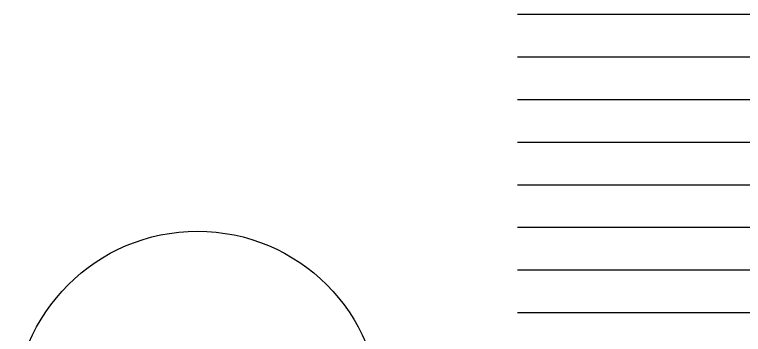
# Model space of a CAD drawing. Header units: millimetres. Extents: x 1066295 to 1300022, y -5734212 to -5454663.
# Drawn here: x 1066295 to 1117602, y -5607710 to -5585191 of the extents above; entities that cross this region are included whole.
import ezdxf

# ---------------------------------------------------------------- set-up
doc = ezdxf.new("R2010")
doc.units = ezdxf.units.MM
doc.header["$LTSCALE"] = 1000
doc.header["$MEASUREMENT"] = 0
for name, pattern in [('AUDIT_D_120904163729-0', [0]), ('T9_PROFILE SECTIONS$0$HIDDEN2', [0.1875, 0.125, -0.0625]), ('T9_PROFILE SECTIONS$0$T10(T7 IS SIMILAR BUT MIRROR) - DIMENSION & TEXTING$0$HIDDEN', [0.375, 0.25, -0.125])]:
    doc.linetypes.add(name, pattern=pattern)
doc.layers.get('0').update_dxf_attribs({"linetype": 'AUDIT_D_120904163729-0'})
doc.layers.add('T9_PROFILE SECTIONS$0$LEVEL', color=7, linetype='Continuous')
doc.layers.add('T9_PROFILE SECTIONS$0$T10(T7 IS SIMILAR BUT MIRROR) - DIMENSION & TEXTING$0$A-DIMENSIONS', color=2, linetype='T9_PROFILE SECTIONS$0$T10(T7 IS SIMILAR BUT MIRROR) - DIMENSION & TEXTING$0$HIDDEN')

# ---------------------------------------------------------------- blocks, each defined once
blk = doc.blocks.new('T9_PROFILE SECTIONS$0$A$C04612184')
at = {"layer": 'T9_PROFILE SECTIONS$0$LEVEL', "color": 8, "linetype": 'T9_PROFILE SECTIONS$0$HIDDEN2', "ltscale": 5}
for p, q in [((89.8181, 106.7178), (-67.827, 106.7178)), ((89.8181, 103.7178), (-67.8271, 103.7178)), ((89.8181, 100.715), (-67.8271, 100.715)), ((89.8181, 97.715), (-67.8271, 97.715)), ((89.8181, 94.715), (-67.8271, 94.715)), ((89.8181, 88.715), (-67.8271, 88.715)), ((89.8181, 85.715), (-67.8271, 85.715))]:
    blk.add_line(p, q, dxfattribs=at)
at = {"layer": 'T9_PROFILE SECTIONS$0$LEVEL', "color": 1, "linetype": 'T9_PROFILE SECTIONS$0$HIDDEN2', "ltscale": 5}
blk.add_line((89.8181, 91.715), (-67.8271, 91.715), dxfattribs=at)
blk = doc.blocks.new('T9_PROFILE SECTIONS')
at = {"layer": 'T9_PROFILE SECTIONS$0$T10(T7 IS SIMILAR BUT MIRROR) - DIMENSION & TEXTING$0$A-DIMENSIONS', "linetype": 'ByBlock'}
blk.add_circle((1080913.8262, -5610921.0339), 12874.0202, dxfattribs=at)
at = {"layer": 'T9_PROFILE SECTIONS$0$LEVEL', "linetype": 'ByBlock', "xscale": 1000, "yscale": 1000, "zscale": 1000}
blk.add_blockref('T9_PROFILE SECTIONS$0$A$C04612184', (1171279.5443, -5689510.054, -0.01), dxfattribs=at)

msp = doc.modelspace()

# ---------------------------------------------------------------- block references
at = {"linetype": 'ByBlock'}
msp.add_blockref('T9_PROFILE SECTIONS', (-1745, -2398, 0), dxfattribs=at)

doc.saveas('drawing.dxf')
